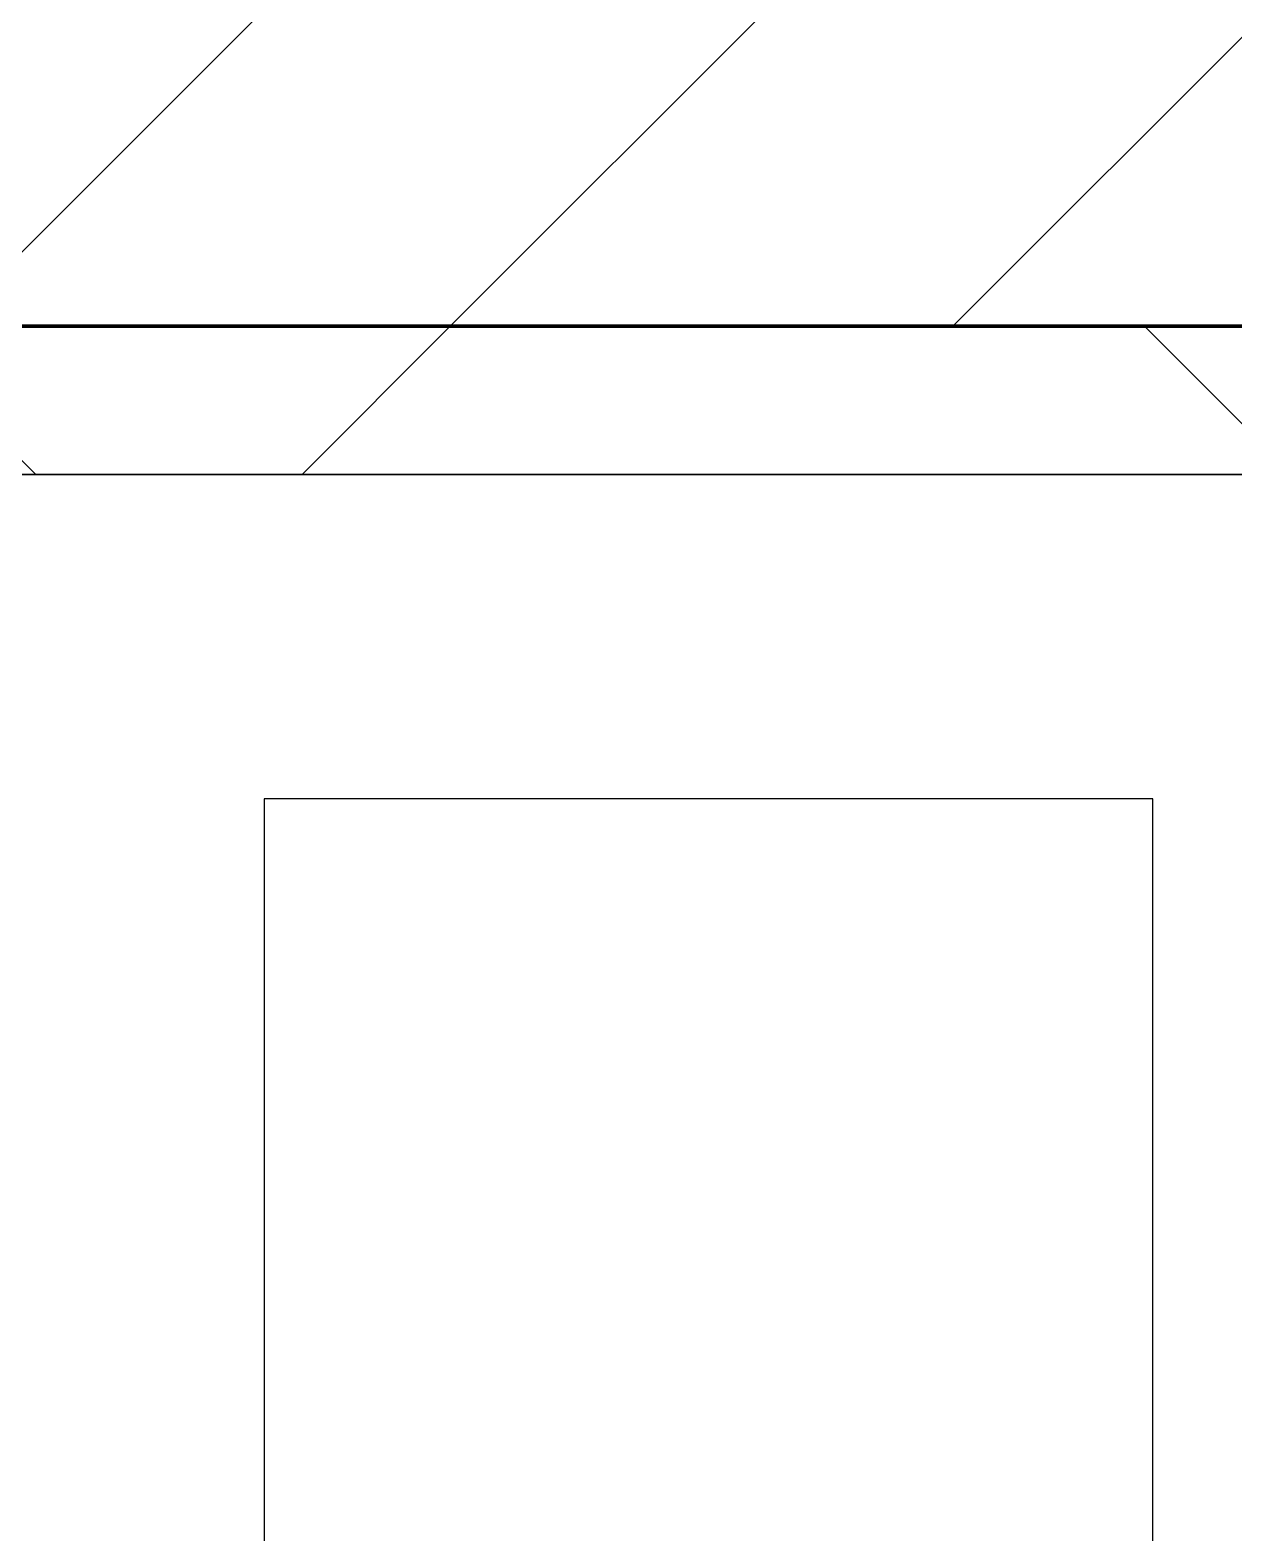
# Model space of a CAD drawing. Header units: millimetres. Extents: x -794868 to -715506, y -16735 to 22434.
# Drawn here: x -733811 to -733405, y 7537 to 8044 of the extents above; entities that cross this region are included whole.
import ezdxf
from ezdxf.xclip import XClip

# ---------------------------------------------------------------- set-up
doc = ezdxf.new("R2010")
doc.units = ezdxf.units.MM
doc.header["$XCLIPFRAME"] = 0
doc.layers.add('000 - WIPEOUT', color=250, linetype='Continuous')
doc.layers.add('A11_ALU.SOLID SHEET', color=2, linetype='Continuous')
for name, color, linetype, lineweight in [('A-GLAZ-CURT', 2, 'Continuous', 9), ('A-WALL', 5, 'Continuous', 35), ('A-WALL-FNSH', 2, 'Continuous', 35), ('A-WALL-PATT', 1, 'Continuous', 35)]:
    doc.layers.add(name, color=color, linetype=linetype, lineweight=lineweight)

# ---------------------------------------------------------------- blocks, each defined once
blk = doc.blocks.new('PPLS-PP19_Custom Tile Pattern - Custom Tile Pattern-V54-4262-01 ENLARGED UPPER PLATFORM LEVEL - REFLECTED CEILING PLAN - SHEET 3')
at = {"layer": 'A-GLAZ-CURT'}
for p, q in [((-300, 0), (300, 0)), ((300, 0), (-300, 0)), ((195.99, 0), (213.31, 0)), ((213.31, 0), (195.99, 0)), ((230.06, 0), (300, 0)), ((-300, -50), (300, -50)), ((300, -50), (-300, -50))]:
    blk.add_line(p, q, dxfattribs=at)
for points, knots in [([(136.44, 0), (121.66, 0), (86.93, 0), (51.16, 0), (31.18, 0)], [-106.750556, -106.750556, -106.750556, -106.750556, -59.610984, 0, 0, 0, 0]), ([(50.12, 0), (55.78, 0), (72.89, 0), (100.57, 0), (116.36, 0), (128.63, 0), (128.95, 0)], [-115.825696, -115.825696, -115.825696, -115.825696, -97.899267, -63.759246, -39.050993, -35.895543, -35.895543, -35.895543, -35.895543]), ([(50.21, 0), (53.95, 0), (66.49, 0), (95.91, 0), (124.45, 0), (132.42, 0), (134.6, 0)], [-299.838748, -299.838748, -299.838748, -299.838748, -287.17622, -249.500363, -194.761443, -152.241002, -152.241002, -152.241002, -152.241002]), ([(94.4, 0), (94.4, 0), (94.64, 0), (99.11, 0), (108.97, 0), (120.79, 0), (139.94, 0), (163.31, 0), (185.23, 0), (193.62, 0), (194.69, 0), (194.79, 0)], [-2348.345796, -2348.345796, -2348.345796, -2348.345796, -2310.419338, -2233.599744, -2052.234781, -1843.028543, -1530.39897, -1095.004608, -529.74427, -295.064701, -265.121568, -265.121568, -265.121568, -265.121568]), ([(157.9, 0), (156.77, 0), (151.67, 0), (143.29, 0), (134.04, 0), (126.24, 0), (120.76, 0), (118.33, 0), (117.36, 0)], [-10292.955006, -10292.955006, -10292.955006, -10292.955006, -10098.273015, -9847.788484, -9677.714971, -9567.007022, -9453.21225, -9349.434131, -9349.434131, -9349.434131, -9349.434131]), ([(168.37, 0), (167.68, 0), (162.47, 0), (148.89, 0), (126.42, 0), (117.37, 0)], [-543.375029, -543.375029, -543.375029, -543.375029, -530.793311, -458.593899, -419.008864, -419.008864, -419.008864, -419.008864]), ([(129.02, 0), (129.02, 0), (124.41, 0), (122.44, 0), (119, 0), (117.37, 0)], [-35.386604, -35.386604, -35.386604, -35.386604, -31.430235, -22.807238, -16.346434, -16.346434, -16.346434, -16.346434]), ([(118.18, 0), (124.75, 0), (131.53, 0), (138.28, 0), (138.53, 0)], [-311.894639, -311.894639, -311.894639, -311.894639, -291.370682, -290.5735, -290.5735, -290.5735, -290.5735]), ([(128.58, 0), (128.8, 0), (130.16, 0), (139.26, 0), (152.67, 0), (161.24, 0), (162.19, 0), (162.75, 0)], [-633.326174, -633.326174, -633.326174, -633.326174, -627.736123, -618.981161, -602.094757, -592.980799, -581.414464, -581.414464, -581.414464, -581.414464]), ([(137.1, 0), (136, 0), (133.64, 0), (129.87, 0), (129.11, 0)], [-670.405967, -670.405967, -670.405967, -670.405967, -651.020627, -640.742133, -640.742133, -640.742133, -640.742133]), ([(193.8, 0), (193.33, 0), (190.11, 0), (183.13, 0), (171, 0), (161.95, 0), (161.28, 0), (158.35, 0), (157.85, 0), (157.77, 0)], [-11665.349007, -11665.349007, -11665.349007, -11665.349007, -11565.880756, -11105.624034, -10839.086983, -10768.332124, -10666.779182, -10580.760289, -10550.278881, -10550.278881, -10550.278881, -10550.278881]), ([(300, 0), (286.53, 0), (254.22, 0), (207.11, 0), (177.41, 0), (159.34, 0), (158.33, 0), (158.3, 0)], [-285.253232, -285.253232, -285.253232, -285.253232, -244.693688, -187.987675, -143.776725, -129.632772, -123.352749, -123.352749, -123.352749, -123.352749]), ([(159.07, 0), (159.13, 0), (160.84, 0), (165.21, 0), (173.49, 0), (180.78, 0), (185.18, 0)], [-115.643202, -115.643202, -115.643202, -115.643202, -114.681583, -87.660824, -65.295536, -47.058467, -47.058467, -47.058467, -47.058467]), ([(162.75, 0), (165.4, 0), (170.91, 0), (172.61, 0), (172.61, 0)], [-111.264224, -111.264224, -111.264224, -111.264224, -56.742688, -19.085662, -19.085662, -19.085662, -19.085662]), ([(247.1, 0), (246.76, 0), (245.04, 0), (238.34, 0), (226.56, 0), (221.1, 0), (200.27, 0), (182.99, 0), (174.27, 0), (169.67, 0), (168.99, 0)], [-9649.085549, -9649.085549, -9649.085549, -9649.085549, -9581.591397, -9406.094246, -9221.510254, -9016.44624, -8717.832359, -8253.978395, -8152.463617, -8069.855175, -8069.855175, -8069.855175, -8069.855175]), ([(185.3, 0), (187.18, 0), (194.91, 0), (201.73, 0), (208.81, 0), (213.9, 0), (241.96, 0), (266.73, 0), (281.71, 0), (291.71, 0), (296.52, 0), (297.86, 0), (298.09, 0)], [-7837.052759, -7837.052759, -7837.052759, -7837.052759, -7784.112253, -7606.717214, -7289.299508, -7042.621073, -6582.165592, -6068.460911, -5766.029927, -5566.724884, -5280.360606, -5199.253518, -5199.253518, -5199.253518, -5199.253518]), ([(185.75, 0), (186.85, 0), (192.57, 0), (201.08, 0), (207.47, 0), (213.96, 0), (215.11, 0)], [-241.308086, -241.308086, -241.308086, -241.308086, -237.955587, -223.92608, -215.862851, -208.75215, -208.75215, -208.75215, -208.75215]), ([(185.77, 0), (186.91, 0), (192.64, 0), (208.82, 0), (219.42, 0), (230.06, 0)], [-46.257281, -46.257281, -46.257281, -46.257281, -41.623857, -24.459831, 0, 0, 0, 0]), ([(215.22, 0), (214.62, 0), (210.55, 0), (203.98, 0), (193.08, 0), (186.36, 0), (186.13, 0)], [-203.825446, -203.825446, -203.825446, -203.825446, -198.527383, -184.406837, -162.427601, -161.657476, -161.657476, -161.657476, -161.657476]), ([(300, 0), (288.22, 0), (262, 0), (230.43, 0), (219.94, 0), (219.02, 0)], [-12528.858583, -12528.858583, -12528.858583, -12528.858583, -11905.454923, -11162.864862, -10856.732305, -10856.732305, -10856.732305, -10856.732305]), ([(219.9, 0), (220.86, 0), (227.84, 0), (242.06, 0), (246.54, 0), (246.96, 0)], [-10670.940496, -10670.940496, -10670.940496, -10670.940496, -10511.382485, -9925.173265, -9834.877357, -9834.877357, -9834.877357, -9834.877357]), ([(284.76, 0), (284.76, 0), (285.09, 0), (287.47, 0), (293.59, 0), (297.76, 0), (300, 0)], [-4110.630118, -4110.630118, -4110.630118, -4110.630118, -4053.389046, -3959.664717, -3862.421465, -3746.95702, -3746.95702, -3746.95702, -3746.95702]), ([(297.38, 0), (295.84, 0), (291.62, 0), (285.38, 0), (284.87, 0)], [-4803.172655, -4803.172655, -4803.172655, -4803.172655, -4358.271401, -4143.037883, -4143.037883, -4143.037883, -4143.037883])]:
    blk.add_open_spline(points, degree=3, knots=knots, dxfattribs=at)
for points in [[(168.74, 0), (168.74, 0), (169.81, 0), (171.51, 0)], [(185.23, 0), (180, 0), (174.76, 0), (169.49, 0)], [(171.51, 0), (175, 0), (180.3, 0), (185.01, 0)], [(172.07, 0), (176.42, 0), (180.8, 0), (185.23, 0)], [(195.11, 0), (194.91, 0), (194.44, 0), (193.8, 0)]]:
    blk.add_open_spline(points, degree=3, dxfattribs=at)
blk = doc.blocks.new('PPLS-PP19_Custom Tile Pattern - Custom Tile Pattern-V55-4262-01 ENLARGED UPPER PLATFORM LEVEL - REFLECTED CEILING PLAN - SHEET 3')
at = {"layer": 'A-GLAZ-CURT'}
for p, q in [((-300, 0), (300, 0)), ((300, 0), (-300, 0)), ((-293.07, 0), (-279.41, 0)), ((-279.41, 0), (-293.07, 0)), ((-278.98, 0), (-275.75, 0)), ((-275.75, 0), (-278.98, 0)), ((-222.32, 0), (-211.14, 0)), ((-211.14, 0), (-222.32, 0)), ((-211.07, 0), (-205, 0)), ((-205, 0), (-211.07, 0)), ((-300, -50), (300, -50)), ((300, -50), (-300, -50))]:
    blk.add_line(p, q, dxfattribs=at)
at = {"layer": 'A-GLAZ-CURT', "flags": 128}
for points in [[(-300, 0), (-291.56, 0), (-283.3, 0), (-275.2, 0), (-267.26, 0), (-259.45, 0), (-251.77, 0), (-244.2, 0), (-236.74, 0), (-229.36, 0), (-222.06, 0), (-214.83, 0), (-207.71, 0), (-200.76, 0), (-194.02, 0), (-187.54, 0), (-181.38, 0), (-175.58, 0), (-170.25, 0), (-165.64, 0), (-162.01, 0), (-159.53, 0), (-157.46, 0), (-154.52, 0), (-149.42, 0), (-141.84, 0), (-132.81, 0), (-126.08, 0)], [(-125.17, 0), (-128.55, 0), (-134.16, 0), (-140.03, 0), (-145.5, 0), (-150.63, 0), (-155.53, 0), (-160.27, 0), (-164.95, 0), (-169.65, 0), (-174.47, 0), (-179.49, 0), (-184.81, 0), (-190.44, 0), (-196.37, 0), (-202.58, 0), (-209.04, 0), (-215.73, 0), (-222.63, 0), (-229.72, 0), (-236.97, 0), (-244.39, 0), (-251.96, 0), (-259.67, 0), (-267.51, 0), (-275.48, 0), (-283.55, 0), (-291.73, 0), (-300, 0)]]:
    blk.add_lwpolyline(points, dxfattribs=at)
at = {"layer": 'A-GLAZ-CURT'}
for points, knots in [([(-300, 0), (-284.65, 0), (-252.35, 0), (-224.78, 0), (-211.13, 0)], [-5323.127839, -5323.127839, -5323.127839, -5323.127839, -4502.809032, -3561.455941, -3561.455941, -3561.455941, -3561.455941]), ([(-279.01, 0), (-280.56, 0), (-287.41, 0), (-294.48, 0), (-300, 0)], [-13814.80605, -13814.80605, -13814.80605, -13814.80605, -13729.592194, -13439.944408, -13439.944408, -13439.944408, -13439.944408]), ([(-211.88, 0), (-212.65, 0), (-232.86, 0), (-254.71, 0), (-278.33, 0)], [-15183.337975, -15183.337975, -15183.337975, -15183.337975, -15131.813646, -13827.365201, -13827.365201, -13827.365201, -13827.365201]), ([(-137.88, 0), (-140.56, 0), (-147.66, 0), (-147.69, 0), (-158.72, 0), (-174.02, 0), (-185.59, 0), (-209.77, 0), (-232.01, 0), (-255.22, 0), (-262.59, 0), (-264.9, 0), (-265.4, 0)], [-3187.727384, -3187.727384, -3187.727384, -3187.727384, -2919.378265, -2477.344047, -2237.412286, -2029.680487, -1755.085331, -1400.429864, -858.079193, -543.655514, -208.940337, 0, 0, 0, 0]), ([(-258.6, 0), (-257.91, 0), (-254.26, 0), (-241.25, 0), (-225.99, 0), (-215.52, 0), (-211.63, 0), (-211.14, 0)], [-5722.54675, -5722.54675, -5722.54675, -5722.54675, -5657.471696, -5413.335975, -5017.494783, -4832.723979, -4806.72248, -4806.72248, -4806.72248, -4806.72248]), ([(-143.33, 0), (-144.69, 0), (-149.86, 0), (-162.01, 0), (-177.91, 0), (-199.46, 0), (-216.65, 0), (-231.26, 0), (-233.46, 0), (-234, 0)], [-2390.191866, -2390.191866, -2390.191866, -2390.191866, -2308.929706, -2113.765672, -1763.376603, -1422.553702, -978.033455, -846.069444, -682.911962, -682.911962, -682.911962, -682.911962]), ([(-233.49, 0), (-233.44, 0), (-232.38, 0), (-230.74, 0), (-225.3, 0), (-223.63, 0)], [-455.274641, -455.274641, -455.274641, -455.274641, -440.605512, -119.536984, 0, 0, 0, 0]), ([(-223.63, 0), (-219.39, 0), (-206.17, 0), (-188.58, 0), (-169.02, 0), (-152.12, 0), (-136.84, 0), (-127.33, 0), (-124.19, 0), (-123.43, 0), (-123.28, 0)], [-5463.295695, -5463.295695, -5463.295695, -5463.295695, -5161.076232, -4739.070012, -4465.409639, -4149.119819, -3839.893365, -3647.167523, -3488.92562, -3439.852845, -3439.852845, -3439.852845, -3439.852845]), ([(-210.81, 0), (-208.3, 0), (-199.64, 0), (-185.8, 0), (-171.77, 0), (-158.7, 0), (-157.22, 0)], [-4800.794254, -4800.794254, -4800.794254, -4800.794254, -4666.091899, -4349.945572, -4000.813434, -3840.635403, -3840.635403, -3840.635403, -3840.635403]), ([(-210.58, 0), (-198.3, 0), (-174.45, 0), (-153.56, 0), (-143.85, 0)], [-3548.751892, -3548.751892, -3548.751892, -3548.751892, -2700.551212, -1774.375946, -1774.375946, -1774.375946, -1774.375946]), ([(-152.35, 0), (-151.03, 0), (-147.71, 0), (-143.57, 0), (-138.62, 0)], [-3494.978217, -3494.978217, -3494.978217, -3494.978217, -3371.022232, -3227.460399, -3227.460399, -3227.460399, -3227.460399]), ([(-118.78, 0), (-121.86, 0), (-126.28, 0), (-136.96, 0), (-147.46, 0), (-150.03, 0), (-150.57, 0)], [-5938.474035, -5938.474035, -5938.474035, -5938.474035, -5700.061948, -5508.838257, -5298.784692, -5196.16478, -5196.16478, -5196.16478, -5196.16478]), ([(-150.34, 0), (-150.07, 0), (-148.37, 0), (-146.35, 0), (-143.97, 0)], [-4948.728362, -4948.728362, -4948.728362, -4948.728362, -4883.323924, -4577.573735, -4577.573735, -4577.573735, -4577.573735]), ([(-148.23, 0), (-146.94, 0), (-140.15, 0), (-137.28, 0), (-133.93, 0), (-128.78, 0), (-126.5, 0)], [-6162.058746, -6162.058746, -6162.058746, -6162.058746, -6017.569127, -5560.701257, -5364.112219, -5231.017328, -5231.017328, -5231.017328, -5231.017328]), ([(-146.69, 0), (-146.59, 0), (-146, 0), (-144.85, 0), (-143.74, 0)], [-420.34245, -420.34245, -420.34245, -420.34245, -406.956646, -350.285375, -350.285375, -350.285375, -350.285375]), ([(-143.33, 0), (-142.43, 0), (-137.92, 0), (-127.26, 0), (-107.3, 0), (-90.42, 0), (-75.26, 0), (-68.41, 0), (-65.12, 0), (-63.63, 0)], [-4550.652784, -4550.652784, -4550.652784, -4550.652784, -4440.880425, -4054.690705, -3793.097032, -3402.597032, -3144.956779, -3050.982048, -2969.237017, -2969.237017, -2969.237017, -2969.237017]), ([(-143.3, 0), (-142.24, 0), (-134.53, 0), (-128.29, 0), (-125.15, 0)], [-342.763694, -342.763694, -342.763694, -342.763694, -290.263673, 0, 0, 0, 0]), ([(-26.75, 0), (-27.82, 0), (-36.18, 0), (-53.55, 0), (-78.2, 0), (-110.94, 0), (-128.6, 0), (-142.17, 0), (-143.27, 0)], [-8718.362214, -8718.362214, -8718.362214, -8718.362214, -8532.293389, -8073.216054, -7508.296369, -7004.680444, -6449.282163, -6398.12156, -6398.12156, -6398.12156, -6398.12156]), ([(-143.25, 0), (-135.39, 0), (-123.25, 0), (-110.8, 0), (-99.5, 0), (-91.46, 0)], [-1755.146372, -1755.146372, -1755.146372, -1755.146372, -1002.059161, -460.363443, 0, 0, 0, 0]), ([(-133.82, 0), (-135.51, 0), (-137.35, 0), (-142.8, 0), (-143.25, 0)], [-2731.647847, -2731.647847, -2731.647847, -2731.647847, -2418.507304, -2391.854247, -2391.854247, -2391.854247, -2391.854247]), ([(-86.16, 0), (-91.37, 0), (-104.13, 0), (-122.65, 0), (-136.41, 0), (-141.59, 0), (-143.11, 0)], [-1681.3698, -1681.3698, -1681.3698, -1681.3698, -1374.161226, -945.742622, -741.901385, -630.513675, -630.513675, -630.513675, -630.513675]), ([(-76.21, 0), (-78.2, 0), (-93.34, 0), (-116.33, 0), (-139.68, 0), (-142.16, 0)], [-19251.256298, -19251.256298, -19251.256298, -19251.256298, -18935.241197, -17136.203329, -16926.731542, -16926.731542, -16926.731542, -16926.731542]), ([(-127.41, 0), (-131.63, 0), (-133.16, 0), (-134.09, 0), (-134.15, 0)], [-8540.990293, -8540.990293, -8540.990293, -8540.990293, -8266.114998, -8246.473386, -8246.473386, -8246.473386, -8246.473386]), ([(-134.15, 0), (-133.32, 0), (-130.31, 0), (-117.33, 0), (-92.52, 0), (-80.73, 0), (-75.79, 0)], [-7657.439573, -7657.439573, -7657.439573, -7657.439573, -7293.749979, -6839.55839, -6236.997189, -5743.07968, -5743.07968, -5743.07968, -5743.07968]), ([(-120.13, 0), (-120.14, 0), (-120.24, 0), (-121.3, 0), (-129.25, 0), (-133.82, 0)], [-2933.992132, -2933.992132, -2933.992132, -2933.992132, -2920.575025, -2840.280255, -2731.647847, -2731.647847, -2731.647847, -2731.647847]), ([(-113.43, 0), (-113.44, 0), (-113.96, 0), (-119.73, 0), (-125.43, 0), (-127.03, 0), (-127.41, 0)], [-328.499627, -328.499627, -328.499627, -328.499627, -282.672656, -98.539552, -24.539552, 0, 0, 0, 0]), ([(-126.5, 0), (-122.44, 0), (-108.71, 0), (-86.68, 0), (-63.44, 0), (-54.4, 0), (-48.53, 0), (-30.79, 0), (-18.03, 0), (8.61, 0), (15.02, 0), (22.91, 0), (31, 0), (39.04, 0), (51.19, 0), (57.99, 0), (60.45, 0), (60.82, 0)], [-5231.017328, -5231.017328, -5231.017328, -5231.017328, -4994.692869, -4542.524482, -4008.285538, -3689.699207, -3546.54457, -3315.260113, -2864.387349, -2439.246196, -2084.094819, -1956.422387, -1818.904206, -1645.594513, -1443.202566, -1228.752106, -1172.891924, -1172.891924, -1172.891924, -1172.891924]), ([(-125.15, 0), (-124.93, 0), (-121.96, 0), (-113.01, 0), (-98.9, 0), (-87.64, 0), (-78.61, 0), (-75.66, 0)], [-3362.7396, -3362.7396, -3362.7396, -3362.7396, -3342.215224, -3074.362186, -2902.289527, -2605.247022, -2451.997625, -2451.997625, -2451.997625, -2451.997625]), ([(-122.08, 0), (-122.01, 0), (-121.69, 0), (-121.2, 0), (-120.88, 0)], [-3136.336417, -3136.336417, -3136.336417, -3136.336417, -3110.304437, -3035.164275, -3035.164275, -3035.164275, -3035.164275]), ([(-36.33, 0), (-36.43, 0), (-37.27, 0), (-45.02, 0), (-46.13, 0), (-60.59, 0), (-81.23, 0), (-99.51, 0), (-114.02, 0), (-117.28, 0), (-118.78, 0)], [-1855.773136, -1855.773136, -1855.773136, -1855.773136, -1810.870157, -1672.078046, -1405.135169, -1060.00838, -740.068933, -229.489605, -116.330425, 0, 0, 0, 0]), ([(-117.74, 0), (-117.19, 0), (-114.78, 0), (-113.43, 0), (-113.43, 0)], [-821.249067, -821.249067, -821.249067, -821.249067, -394.672656, -330.879064, -330.879064, -330.879064, -330.879064]), ([(-36.62, 0), (-36.62, 0), (-40.35, 0), (-44.32, 0), (-58.97, 0), (-85.2, 0), (-107.61, 0), (-116.56, 0), (-117.56, 0)], [-4069.478503, -4069.478503, -4069.478503, -4069.478503, -3858.647035, -3538.256648, -2842.901703, -2193.204658, -1433.981041, -985.49888, -985.49888, -985.49888, -985.49888]), ([(-115.82, 0), (-114.96, 0), (-110.41, 0), (-96.78, 0), (-84.09, 0), (-77.45, 0), (-76.52, 0)], [-5724.064692, -5724.064692, -5724.064692, -5724.064692, -5430.283136, -5103.229623, -4799.173296, -4749.755808, -4749.755808, -4749.755808, -4749.755808]), ([(9.32, 0), (9.08, 0), (7.65, 0), (2.57, 0), (-12.23, 0), (-25.64, 0), (-40, 0), (-56.24, 0), (-75.59, 0), (-94, 0), (-112.01, 0), (-114.94, 0), (-115.63, 0)], [-2922.926651, -2922.926651, -2922.926651, -2922.926651, -2882.788014, -2720.818881, -2518.50168, -2125.455881, -1792.521578, -1466.981642, -1208.454564, -789.402658, -501.969187, -243.577221, -243.577221, -243.577221, -243.577221]), ([(-91.46, 0), (-90.09, 0), (-84.83, 0), (-79.01, 0), (-75.37, 0)], [-19832.387487, -19832.387487, -19832.387487, -19832.387487, -19753.885894, -19548.220036, -19548.220036, -19548.220036, -19548.220036]), ([(-29.03, 0), (-33.97, 0), (-43.74, 0), (-56.37, 0), (-71.66, 0), (-77.83, 0), (-82.66, 0), (-83.28, 0), (-83.28, 0)], [-2680.714891, -2680.714891, -2680.714891, -2680.714891, -2413.671296, -2161.752162, -2006.592567, -1646.621388, -1424.436217, -1393.971743, -1393.971743, -1393.971743, -1393.971743]), ([(-83.28, 0), (-83.28, 0), (-82.91, 0), (-76.14, 0), (-62.97, 0), (-48.14, 0), (-36.49, 0), (-33.57, 0), (-29.94, 0), (-28.57, 0)], [-1393.4169, -1393.4169, -1393.4169, -1393.4169, -1353.722004, -1274.333717, -1073.56893, -651.549973, -296.515819, -83.513472, 0, 0, 0, 0]), ([(-63.96, 0), (-64.13, 0), (-68.86, 0), (-73.51, 0), (-75.39, 0)], [-2171.769325, -2171.769325, -2171.769325, -2171.769325, -2007.031671, -1894.871209, -1894.871209, -1894.871209, -1894.871209]), ([(-75.39, 0), (-62.89, 0), (-41.16, 0), (-17.79, 0), (-8.38, 0), (-7.5, 0)], [-4729.656726, -4729.656726, -4729.656726, -4729.656726, -4065.652676, -3589.737505, -3539.656738, -3539.656738, -3539.656738, -3539.656738]), ([(-75.38, 0), (-75.22, 0), (-69.36, 0), (-62.74, 0), (-60.36, 0), (-59.97, 0)], [-5729.23736, -5729.23736, -5729.23736, -5729.23736, -5713.340575, -5140.470607, -5006.787413, -5006.787413, -5006.787413, -5006.787413]), ([(-75.38, 0), (-72.98, 0), (-69.17, 0), (-65.93, 0), (-65.07, 0)], [-2447.160686, -2447.160686, -2447.160686, -2447.160686, -2322.099534, -2241.8264, -2241.8264, -2241.8264, -2241.8264]), ([(-74.99, 0), (-73.9, 0), (-72.73, 0), (-72.64, 0), (-72.64, 0)], [-19541.04734, -19541.04734, -19541.04734, -19541.04734, -19478.625389, -19471.062469, -19471.062469, -19471.062469, -19471.062469])]:
    blk.add_open_spline(points, degree=3, knots=knots, dxfattribs=at)
for points in [[(-143.26, 0), (-163.37, 0), (-185.98, 0), (-211.14, 0)], [(-143.56, 0), (-146.02, 0), (-148.17, 0), (-149.07, 0)], [(-143.29, 0), (-145.13, 0), (-146.49, 0), (-146.95, 0)], [(-75.55, 0), (-79.08, 0), (-82.59, 0), (-86.16, 0)], [(-72.93, 0), (-73.41, 0), (-73.92, 0), (-74.46, 0)]]:
    blk.add_open_spline(points, degree=3, dxfattribs=at)
blk = doc.blocks.new('*U685')
at = {"layer": 'A-GLAZ-CURT', "rotation": 180}
for name, p in [('PPLS-PP19_Custom Tile Pattern - Custom Tile Pattern-V55-4262-01 ENLARGED UPPER PLATFORM LEVEL - REFLECTED CEILING PLAN - SHEET 3', (10800, 4315)), ('PPLS-PP19_Custom Tile Pattern - Custom Tile Pattern-V54-4262-01 ENLARGED UPPER PLATFORM LEVEL - REFLECTED CEILING PLAN - SHEET 3', (11400, 4315))]:
    blk.add_blockref(name, p, dxfattribs=at)
blk = doc.blocks.new('*U1030')
at = {"color": 3}
blk.add_wipeout([(-225, -2650), (225, -2650), (225, -2950), (-225, -2950)], dxfattribs=at).dxf.layer = '000 - WIPEOUT'
at = {"layer": 'A11_ALU.SOLID SHEET', "color": 0, "linetype": 'ByBlock'}
blk.add_lwpolyline([(-225, -2950), (225, -2950), (225, -2650), (-225, -2650)], close=True, dxfattribs=at)
blk = doc.blocks.new('*U2281')
blk.add_lwpolyline([(-1246.65, 550), (17930.33, 550), (17930.33, 4315), (-1246.65, 4315)], close=True)
at = {"layer": 'A11_ALU.SOLID SHEET', "color": 0, "linetype": 'ByBlock', "rotation": 90}
blk.add_blockref('*U1030', (8300, 3980.5), dxfattribs=at)

msp = doc.modelspace()

# ---------------------------------------------------------------- block references
at = {"layer": 'A11_ALU.SOLID SHEET'}
ref = msp.add_blockref('*U2281', (-744682.37, 3579.02), dxfattribs=at)
XClip(ref).set_block_clipping_path([(-45801.3280238605, -9620.0077451947), (23704.0078937773, 10334.9999958097)])

# ---------------------------------------------------------------- next in the draw order: hatches: boundary and pattern name
at = {"layer": 'A-WALL-PATT', "lineweight": 9}
h = msp.add_hatch(dxfattribs=at)
h.set_pattern_fill('FP_2', color=256, style=0, pattern_type=2)
h.set_pattern_definition([(45, (0, 0), (-84.852814, 84.852814), [])])
h.paths.add_polyline_path([(-726702.04, 7944.02), (-726702.04, 8144.02), (-745928.95, 8144.02), (-745928.95, 7944.02), (-741941.23, 7944.02), (-741939.02, 7948.97), (-741927.94, 7944.02), (-737141.23, 7944.02), (-737139.02, 7948.97), (-737127.94, 7944.02), (-727494.49, 7944.02)])
h = msp.add_hatch(dxfattribs=at)
h.set_pattern_fill('FP_3', color=256, style=0, pattern_type=2)
h.set_pattern_definition([(45, (0, 0), (-212.13203, 212.13203), []), (135, (0, 0), (-212.13203, -212.13203), [])])
h.paths.add_polyline_path([(-726752.04, 7894.02), (-726702.04, 7894.02), (-726702.04, 7944.02), (-737127.94, 7944.02), (-737091.55, 7927.76), (-737089.44, 7931.09), (-737082.37, 7934.02), (-737075.3, 7931.09), (-737072.37, 7924.02), (-737072.37, 7919.2), (-737016.03, 7894.02), (-727494.49, 7894.02)])
h.paths.add_polyline_path([(-737675.94, 7894.02), (-737126.34, 7894.02), (-737157.37, 7907.88), (-737141.23, 7944.02), (-741927.94, 7944.02), (-741891.55, 7927.76), (-741889.44, 7931.09), (-741882.37, 7934.02), (-741875.3, 7931.09), (-741872.37, 7924.02), (-741872.37, 7919.2), (-741816.03, 7894.02), (-737811.69, 7894.02)])
h.paths.add_polyline_path([(-742087.9, 7894.02), (-741926.34, 7894.02), (-741957.37, 7907.88), (-741941.23, 7944.02), (-745928.95, 7944.02), (-745928.95, 7894.02), (-742155.77, 7894.02)])

# ---------------------------------------------------------------- next in the draw order: linework, layer by layer
at = {"layer": 'A-WALL', "color": 7, "lineweight": 70}
for p, q in [((-726702.04, 7944.02), (-735982.37, 7944.02)), ((-735982.37, 7944.02), (-726702.04, 7944.02))]:
    msp.add_line(p, q, dxfattribs=at)
at = {"layer": 'A-WALL-FNSH', "color": 250}
msp.add_line((-726752.04, 7894.02), (-735982.37, 7894.02), dxfattribs=at)

# ---------------------------------------------------------------- next in the draw order: block references
msp.add_blockref('*U685', (-744682.37, 3579.02))

doc.saveas('drawing.dxf')
